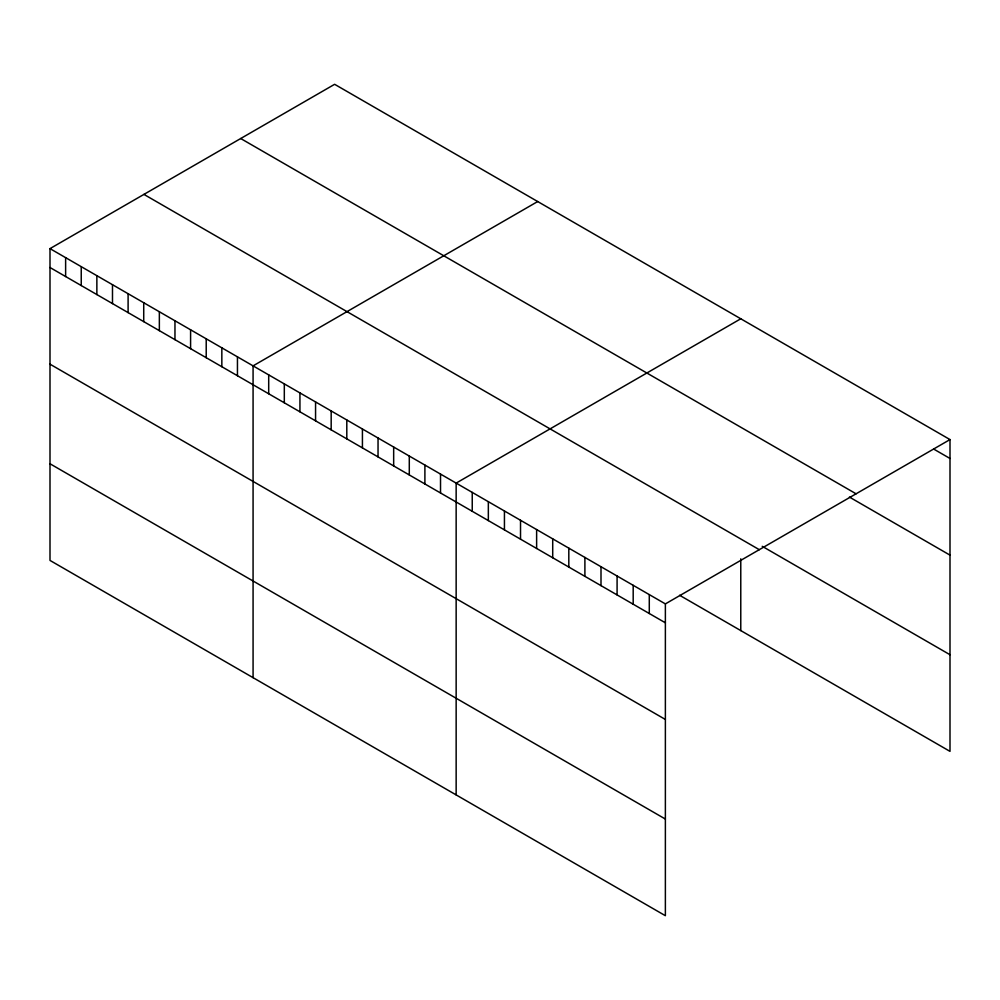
<?xml version="1.0" encoding="UTF-8"?>
<svg xmlns="http://www.w3.org/2000/svg" width="1000" height="1000" viewBox="0 0 1000 1000"><rect width="100%" height="100%" fill="white"/><g stroke="black" fill="none" stroke-linecap="round" stroke-linejoin="round"><path stroke-width="1.5" d="M50 248.625L665.375 603.9L665.375 915.7L50 560.425L50 248.625L334.625 84.3L950 439.575L950 751.375L679.587 595.262M537.7 201.537L253.075 365.863L253.075 677.663M740.775 318.788L456.15 483.113L456.15 794.912M665.375 603.9L950 439.575M933.9 449.188L950 458.475M240.7 138.525L856.075 493.8M849.412 497.062L950 555.138M762.237 546.312L950 654.725M143.925 194.387L759.3 549.675M50 267.512L665.375 622.8M50 364.175L665.375 719.463M50 463.762L665.375 819.05M740.775 558.825L740.775 630.588M649.287 594.612L649.287 613.513M633.188 585.325L633.188 604.212M617.087 576.025L617.087 594.925M601 566.737L601 585.638M584.9 557.45L584.9 576.337M568.812 548.15L568.812 567.05M552.712 538.862L552.712 557.762M536.625 529.562L536.625 548.462M520.525 520.275L520.525 539.175M504.438 510.988L504.438 529.875M488.338 501.688L488.338 520.588M472.238 492.4L472.238 511.3M440.525 474.087L440.525 492.987M424.9 465.075L424.9 483.963M409.288 456.05L409.288 474.95M393.663 447.038L393.663 465.925M378.038 438.013L378.038 456.912M362.425 429L362.425 447.887M346.8 419.975L346.8 438.875M331.175 410.962L331.175 429.85M315.562 401.938L315.562 420.838M299.938 392.925L299.938 411.812M284.312 383.9L284.312 402.8M268.7 374.888L268.7 393.775M237.45 356.85L237.45 375.737M221.838 347.825L221.838 366.725M206.213 338.812L206.213 357.7M190.588 329.787L190.588 348.688M174.963 320.775L174.963 339.663M159.35 311.75L159.35 330.65M143.725 302.738L143.725 321.625M128.1 293.712L128.1 312.613M112.487 284.7L112.487 303.587M96.862 275.675L96.862 294.575M81.237 266.663L81.237 285.55M65.625 257.638L65.625 276.537"/></g></svg>
